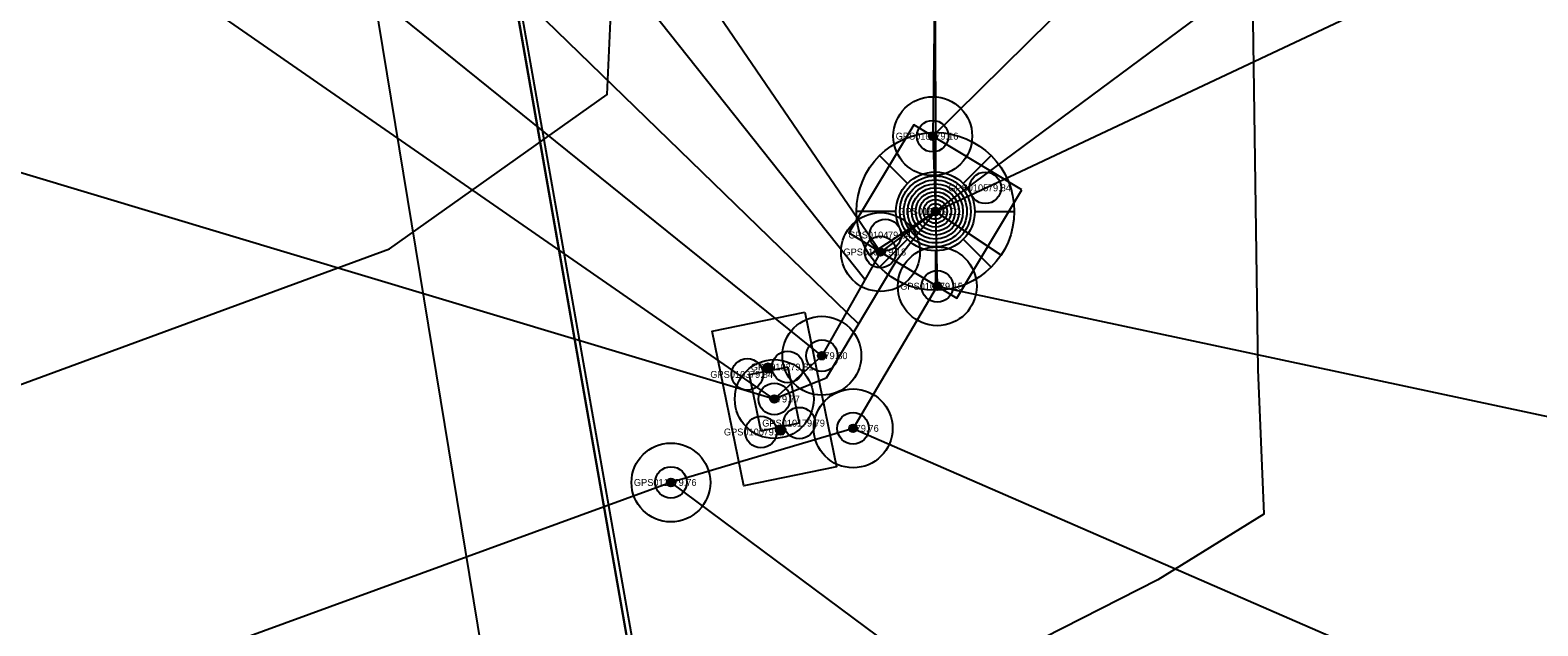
# Model space of a CAD drawing. Extents: x 631755 to 632821, y 6446857 to 6447934.
# Drawn here: x 632332.8 to 632342.36, y 6446964.86 to 6446968.63 of the extents above; entities that cross this region are included whole.
import ezdxf

# ---------------------------------------------------------------- set-up
doc = ezdxf.new("R2010")
doc.units = 0
for name, color, linetype in [('ABIJOONIS', 7, 'Continuous'), ('AED', 7, 'Continuous'), ('KOORDPUNKT', 7, 'Continuous'), ('MOOTKORG-EH2000', 7, 'Continuous'), ('MOOTMPUNKT', 7, 'Continuous'), ('MOOTNR', 7, 'Continuous'), ('MOOTPIIR', 7, 'Continuous'), ('PIIR', 7, 'Continuous'), ('RAJATIS', 7, 'Continuous'), ('SIKAEV', 7, 'Continuous'), ('SIRAJATIS', 7, 'Continuous'), ('SITRASS', 7, 'Continuous'), ('TEE', 7, 'Continuous')]:
    doc.layers.add(name, color=color, linetype=linetype)

msp = doc.modelspace()

# ---------------------------------------------------------------- linework, layer by layer
at = {"layer": 'ABIJOONIS'}
for points in [[(632338.191, 6446967.2258), (632320.844, 6446992.6118), (632311.944, 6446992.6118), (632311.944, 6446993.8118), (632320.844, 6446993.8118), (632320.844, 6446992.6118)], [(632337.8196, 6446966.5685), (632322.6969, 6446978.7556), (632313.7969, 6446978.7556), (632313.7969, 6446979.9556), (632322.6969, 6446979.9556), (632322.6969, 6446978.7556)], [(632337.5178, 6446966.294), (632322.9255, 6446976.407), (632314.0255, 6446976.407), (632314.0255, 6446977.607), (632322.9255, 6446977.607), (632322.9255, 6446976.407)], [(632338.5224, 6446967.9602), (632347.0508, 6446976.3676), (632355.6508, 6446976.3676), (632355.6508, 6446977.5676), (632347.0508, 6446977.5676), (632347.0508, 6446976.3676)], [(632338.539, 6446967.4831), (632348.5443, 6446974.9017), (632357.1443, 6446974.9017), (632357.1443, 6446976.1017), (632348.5443, 6446976.1017), (632348.5443, 6446974.9017)], [(632338.5511, 6446967.0086), (632347.2399, 6446965.1538), (632356.1399, 6446965.1538), (632356.1399, 6446966.3538), (632347.2399, 6446966.3538), (632347.2399, 6446965.1538)], [(632338.0176, 6446966.108), (632346.1035, 6446962.5874), (632355.0035, 6446962.5874), (632355.0035, 6446963.7874), (632346.1035, 6446963.7874), (632346.1035, 6446962.5874)], [(632336.8625, 6446965.765), (632344.3357, 6446960.2083), (632353.2357, 6446960.2083), (632353.2357, 6446961.4083), (632344.3357, 6446961.4083), (632344.3357, 6446960.2083)]]:
    msp.add_lwpolyline(points, dxfattribs=at)
at = {"layer": 'AED'}
msp.add_line((632334.972, 6446974.088), (632337.239, 6446961.245), dxfattribs=at)
at = {"layer": 'KOORDPUNKT'}
for centre, radius in [((632338.5224, 6446967.9602), 0.25), ((632338.5224, 6446967.9602), 0.025), ((632338.5224, 6446967.9602), 0.0221), ((632338.5224, 6446967.9602), 0.0191), ((632338.5224, 6446967.9602), 0.0161), ((632338.5224, 6446967.9602), 0.0132), ((632338.5224, 6446967.9602), 0.0102), ((632338.5224, 6446967.9602), 0.00726), ((632338.5224, 6446967.9602), 0.0043), ((632338.539, 6446967.4831), 0.25), ((632338.539, 6446967.4831), 0.025), ((632338.539, 6446967.4831), 0.0221), ((632338.539, 6446967.4831), 0.0191), ((632338.539, 6446967.4831), 0.0161), ((632338.539, 6446967.4831), 0.0132), ((632338.539, 6446967.4831), 0.0102), ((632338.539, 6446967.4831), 0.00726), ((632338.191, 6446967.2258), 0.25), ((632338.539, 6446967.4831), 0.0043), ((632338.191, 6446967.2258), 0.025), ((632338.191, 6446967.2258), 0.0221), ((632338.191, 6446967.2258), 0.0191), ((632338.191, 6446967.2258), 0.0161), ((632338.191, 6446967.2258), 0.0132), ((632338.191, 6446967.2258), 0.0102), ((632338.191, 6446967.2258), 0.00726), ((632338.191, 6446967.2258), 0.0043), ((632338.5511, 6446967.0086), 0.25), ((632338.5511, 6446967.0086), 0.025), ((632338.5511, 6446967.0086), 0.0221), ((632338.5511, 6446967.0086), 0.0191), ((632338.5511, 6446967.0086), 0.0161), ((632338.5511, 6446967.0086), 0.0132), ((632338.5511, 6446967.0086), 0.0102), ((632338.5511, 6446967.0086), 0.00726), ((632338.5511, 6446967.0086), 0.0043), ((632337.8196, 6446966.5685), 0.25), ((632337.5178, 6446966.294), 0.25), ((632337.8196, 6446966.5685), 0.025), ((632337.8196, 6446966.5685), 0.0221), ((632337.8196, 6446966.5685), 0.0191), ((632337.8196, 6446966.5685), 0.0161), ((632337.8196, 6446966.5685), 0.0132), ((632337.8196, 6446966.5685), 0.0102), ((632337.8196, 6446966.5685), 0.00726), ((632337.8196, 6446966.5685), 0.0043), ((632338.0176, 6446966.108), 0.25), ((632337.5178, 6446966.294), 0.025), ((632337.5178, 6446966.294), 0.0221), ((632337.5178, 6446966.294), 0.0191), ((632337.5178, 6446966.294), 0.0161), ((632337.5178, 6446966.294), 0.0132), ((632337.5178, 6446966.294), 0.0102), ((632337.5178, 6446966.294), 0.00726), ((632337.5178, 6446966.294), 0.0043), ((632338.0176, 6446966.108), 0.025), ((632338.0176, 6446966.108), 0.0221), ((632338.0176, 6446966.108), 0.0191), ((632338.0176, 6446966.108), 0.0161), ((632338.0176, 6446966.108), 0.0132), ((632338.0176, 6446966.108), 0.0102), ((632338.0176, 6446966.108), 0.00726), ((632338.0176, 6446966.108), 0.0043), ((632336.8625, 6446965.765), 0.25), ((632336.8625, 6446965.765), 0.025), ((632336.8625, 6446965.765), 0.0221), ((632336.8625, 6446965.765), 0.0191), ((632336.8625, 6446965.765), 0.0161), ((632336.8625, 6446965.765), 0.0132), ((632336.8625, 6446965.765), 0.0102), ((632336.8625, 6446965.765), 0.00726), ((632336.8625, 6446965.765), 0.0043)]:
    msp.add_circle(centre, radius, dxfattribs=at)
at = {"layer": 'MOOTMPUNKT'}
for centre in [(632338.5224, 6446967.9602), (632338.8556, 6446967.6326), (632338.539, 6446967.4831), (632338.2223, 6446967.3336), (632338.191, 6446967.2258), (632338.5511, 6446967.0086), (632337.8196, 6446966.5685), (632337.3473, 6446966.4499), (632337.6033, 6446966.4968), (632337.5178, 6446966.294), (632337.4335, 6446966.0849), (632337.6762, 6446966.1412), (632338.0176, 6446966.108), (632336.8625, 6446965.765)]:
    msp.add_circle(centre, 0.1, dxfattribs=at)
at = {"layer": 'MOOTPIIR'}
msp.add_lwpolyline([(632324.7699, 6446959.1971), (632324.872, 6446954.4525), (632320.8725, 6446954.388), (632320.764, 6446960.1092), (632321.0431, 6446960.8585), (632321.9434, 6446962.2117), (632322.6721, 6446962.6843), (632335.0787, 6446967.2455), (632336.4576, 6446968.2251), (632336.5029, 6446969.2028), (632336.2191, 6446970.9307), (632334.1717, 6446973.0157), (632337.0257, 6446975.8183), (632339.7719, 6446972.9623), (632340.2383, 6446971.14), (632340.5428, 6446969.2863), (632340.5833, 6446966.4817), (632340.6215, 6446965.565), (632339.9492, 6446965.148), (632337.3028, 6446963.8018)], close=True, dxfattribs=at)
at = {"layer": 'PIIR'}
msp.add_lwpolyline([(632292.9, 6447155.68), (632300.78, 6447111.8), (632307.16, 6447073.73), (632313.86, 6447046.59), (632314.49, 6447034.52), (632325.97, 6446968.56), (632326.89, 6446964.62), (632327.85, 6446964.8), (632336.25, 6446906.14), (632345.88, 6446856.63), (632354.81, 6446860.66), (632337.2, 6446961.26), (632330.74, 6446998.15), (632324.42, 6447037.08), (632320.05, 6447055.08), (632315, 6447075.35), (632308.66, 6447113.17), (632300.82, 6447156.82)], dxfattribs=at)
msp.add_lwpolyline([(632337.2, 6446961.26), (632385.82, 6446976.15), (632358.33, 6447003.54), (632330.74, 6446998.15)], close=True, dxfattribs=at)
at = {"layer": 'RAJATIS'}
for points in [[(632337.6033, 6446966.4968), (632337.3593, 6446966.4468), (632337.4322, 6446966.0912)], [(632337.6033, 6446966.4968), (632337.6762, 6446966.1412), (632337.4322, 6446966.0912)]]:
    msp.add_lwpolyline(points, dxfattribs=at)
at = {"layer": 'SIKAEV'}
for p, q in [((632338.539, 6446967.9831), (632338.539, 6446967.4831)), ((632338.539, 6446967.4831), (632338.124, 6446967.2081)), ((632338.539, 6446967.4831), (632338.9539, 6446967.2081))]:
    msp.add_line(p, q, dxfattribs=at)
msp.add_lwpolyline([(632339.0881, 6446967.619), (632338.403, 6446968.0322), (632337.9898, 6446967.3472), (632338.6749, 6446966.934)], close=True, dxfattribs=at)
msp.add_circle((632338.539, 6446967.4831), 0.5, dxfattribs=at)
at = {"layer": 'SIRAJATIS'}
msp.add_lwpolyline([(632337.5178, 6446966.294), (632331.8746, 6446967.9881), (632327.5946, 6446967.9881)], dxfattribs=at)
msp.add_lwpolyline([(632337.7112, 6446966.8441), (632337.9121, 6446965.8644), (632337.3243, 6446965.7439), (632337.1235, 6446966.7236)], close=True, dxfattribs=at)
for centre, radius in [((632337.4776, 6446966.4899), 0.0304), ((632337.4776, 6446966.4899), 0.029), ((632337.4776, 6446966.4899), 0.0277), ((632337.4776, 6446966.4899), 0.0263), ((632337.4776, 6446966.4899), 0.0249), ((632337.4776, 6446966.4899), 0.0236), ((632337.4776, 6446966.4899), 0.0222), ((632337.4776, 6446966.4899), 0.0209), ((632337.4776, 6446966.4899), 0.0195), ((632337.4776, 6446966.4899), 0.0181), ((632337.4776, 6446966.4899), 0.0168), ((632337.4776, 6446966.4899), 0.0154), ((632337.4776, 6446966.4899), 0.014), ((632337.4776, 6446966.4899), 0.0127), ((632337.4776, 6446966.4899), 0.0113), ((632337.4776, 6446966.4899), 0.00996), ((632337.4776, 6446966.4899), 0.0086), ((632337.4776, 6446966.4899), 0.00724), ((632337.4776, 6446966.4899), 0.00587), ((632337.4776, 6446966.4899), 0.00451), ((632337.4776, 6446966.4899), 0.00315), ((632337.4776, 6446966.4899), 0.00179), ((632337.4776, 6446966.4899), 0.000426), ((632337.5579, 6446966.0981), 0.0304), ((632337.5579, 6446966.0981), 0.029), ((632337.5579, 6446966.0981), 0.0277), ((632337.5579, 6446966.0981), 0.0263), ((632337.5579, 6446966.0981), 0.0249), ((632337.5579, 6446966.0981), 0.0236), ((632337.5579, 6446966.0981), 0.0222), ((632337.5579, 6446966.0981), 0.0209), ((632337.5579, 6446966.0981), 0.0195), ((632337.5579, 6446966.0981), 0.0181), ((632337.5579, 6446966.0981), 0.0168), ((632337.5579, 6446966.0981), 0.0154), ((632337.5579, 6446966.0981), 0.014), ((632337.5579, 6446966.0981), 0.0127), ((632337.5579, 6446966.0981), 0.0113), ((632337.5579, 6446966.0981), 0.00996), ((632337.5579, 6446966.0981), 0.0086), ((632337.5579, 6446966.0981), 0.00724), ((632337.5579, 6446966.0981), 0.00587), ((632337.5579, 6446966.0981), 0.00451), ((632337.5579, 6446966.0981), 0.00315), ((632337.5579, 6446966.0981), 0.00179), ((632337.5579, 6446966.0981), 0.000426)]:
    msp.add_circle(centre, radius, dxfattribs=at)
at = {"layer": 'SITRASS'}
for p, q in [((632338.539, 6446967.7331), (632338.539, 6446967.9831)), ((632338.3622, 6446967.6599), (632338.1854, 6446967.8366)), ((632338.7158, 6446967.6599), (632338.8925, 6446967.8366)), ((632338.289, 6446967.4831), (632338.039, 6446967.4831)), ((632338.789, 6446967.4831), (632339.039, 6446967.4831)), ((632338.3622, 6446967.3063), (632338.1854, 6446967.1295)), ((632338.7158, 6446967.3063), (632338.8925, 6446967.1295)), ((632338.539, 6446967.2331), (632338.539, 6446966.9831))]:
    msp.add_line(p, q, dxfattribs=at)
for points in [[(632338.0926, 6446967.0516), (632320.2752, 6446989.48), (632298.9652, 6446989.48)], [(632338.0517, 6446966.7703), (632321.5542, 6446982.7744), (632299.7542, 6446982.7744)], [(632336.9955, 6446972.9948), (632338.0919, 6446971.8768), (632338.5375, 6446969.136), (632338.5224, 6446967.9602), (632338.539, 6446967.4831)], [(632336.9955, 6446972.9948), (632338.0919, 6446971.8768), (632338.5375, 6446969.136), (632338.539, 6446967.4831)], [(632338.539, 6446967.4831), (632348.0841, 6446971.976), (632353.4041, 6446971.976)], [(632338.539, 6446967.4831), (632338.5511, 6446967.0086), (632338.0176, 6446966.108), (632336.8625, 6446965.765), (632333.4121, 6446964.5046), (632329.0083, 6446962.9055), (632323.3682, 6446960.8056), (632322.7437, 6446959.7987), (632322.8083, 6446958.2822), (632322.8435, 6446956.4228)], [(632338.539, 6446967.4831), (632338.191, 6446967.2258), (632337.8196, 6446966.5685), (632337.5178, 6446966.294)], [(632338.539, 6446967.4831), (632338.289, 6446967.1667), (632337.8461, 6446966.4267), (632337.5178, 6446966.294)], [(632338.539, 6446967.4831), (632338.289, 6446967.1667), (632337.8461, 6446966.4267), (632337.5178, 6446966.294)], [(632336.8625, 6446965.765), (632333.4121, 6446964.5046), (632329.0083, 6446962.9055), (632323.3682, 6446960.8056)]]:
    msp.add_lwpolyline(points, dxfattribs=at)
for radius in [0.25, 0.225, 0.2, 0.175, 0.15, 0.125, 0.1, 0.075, 0.05, 0.025]:
    msp.add_circle((632338.539, 6446967.4831), radius, dxfattribs=at)
at = {"layer": 'TEE'}
msp.add_lwpolyline([(632337.469, 6446959.233), (632336.414, 6446961.602), (632335.979, 6446962.792), (632333.964, 6446975.039)], dxfattribs=at)

# ---------------------------------------------------------------- texts
at = {"layer": 'MOOTKORG-EH2000'}
for s, p in [(' 79.16', (632338.5224, 6446967.9384)), (' 79.84', (632338.8556, 6446967.6107)), (' 79.01', (632338.539, 6446967.4612)), (' 79.84', (632338.2223, 6446967.3117)), (' 79.18', (632338.191, 6446967.204)), (' 79.15', (632338.5511, 6446966.9868)), (' 79.80', (632337.8196, 6446966.5466)), (' 79.84', (632337.3473, 6446966.428)), (' 79.81', (632337.6033, 6446966.4749)), (' 79.77', (632337.5178, 6446966.2721)), (' 79.79', (632337.6762, 6446966.1193)), (' 79.77', (632337.4335, 6446966.063)), (' 79.76', (632338.0176, 6446966.0862)), (' 79.76', (632336.8625, 6446965.7431))]:
    msp.add_text(s, height=0.04375, dxfattribs=at).set_placement(p)
at = {"layer": 'MOOTNR'}
for s, p in [('GPS0107 ', (632338.2876, 6446967.9384)), ('GPS0105 ', (632338.6208, 6446967.6107)), ('GPS0106 ', (632338.3042, 6446967.4612)), ('GPS0104 ', (632337.9875, 6446967.3117)), ('GPS0108 ', (632337.9562, 6446967.204)), ('GPS0109 ', (632338.3163, 6446966.9868)), ('GPS0103 ', (632337.1125, 6446966.428)), ('GPS0102 ', (632337.3685, 6446966.4749)), ('GPS0101 ', (632337.4414, 6446966.1193)), ('GPS0100 ', (632337.1987, 6446966.063)), ('GPS0110 ', (632336.6277, 6446965.7431))]:
    msp.add_text(s, height=0.04375, dxfattribs=at).set_placement(p)

doc.saveas('drawing.dxf')
